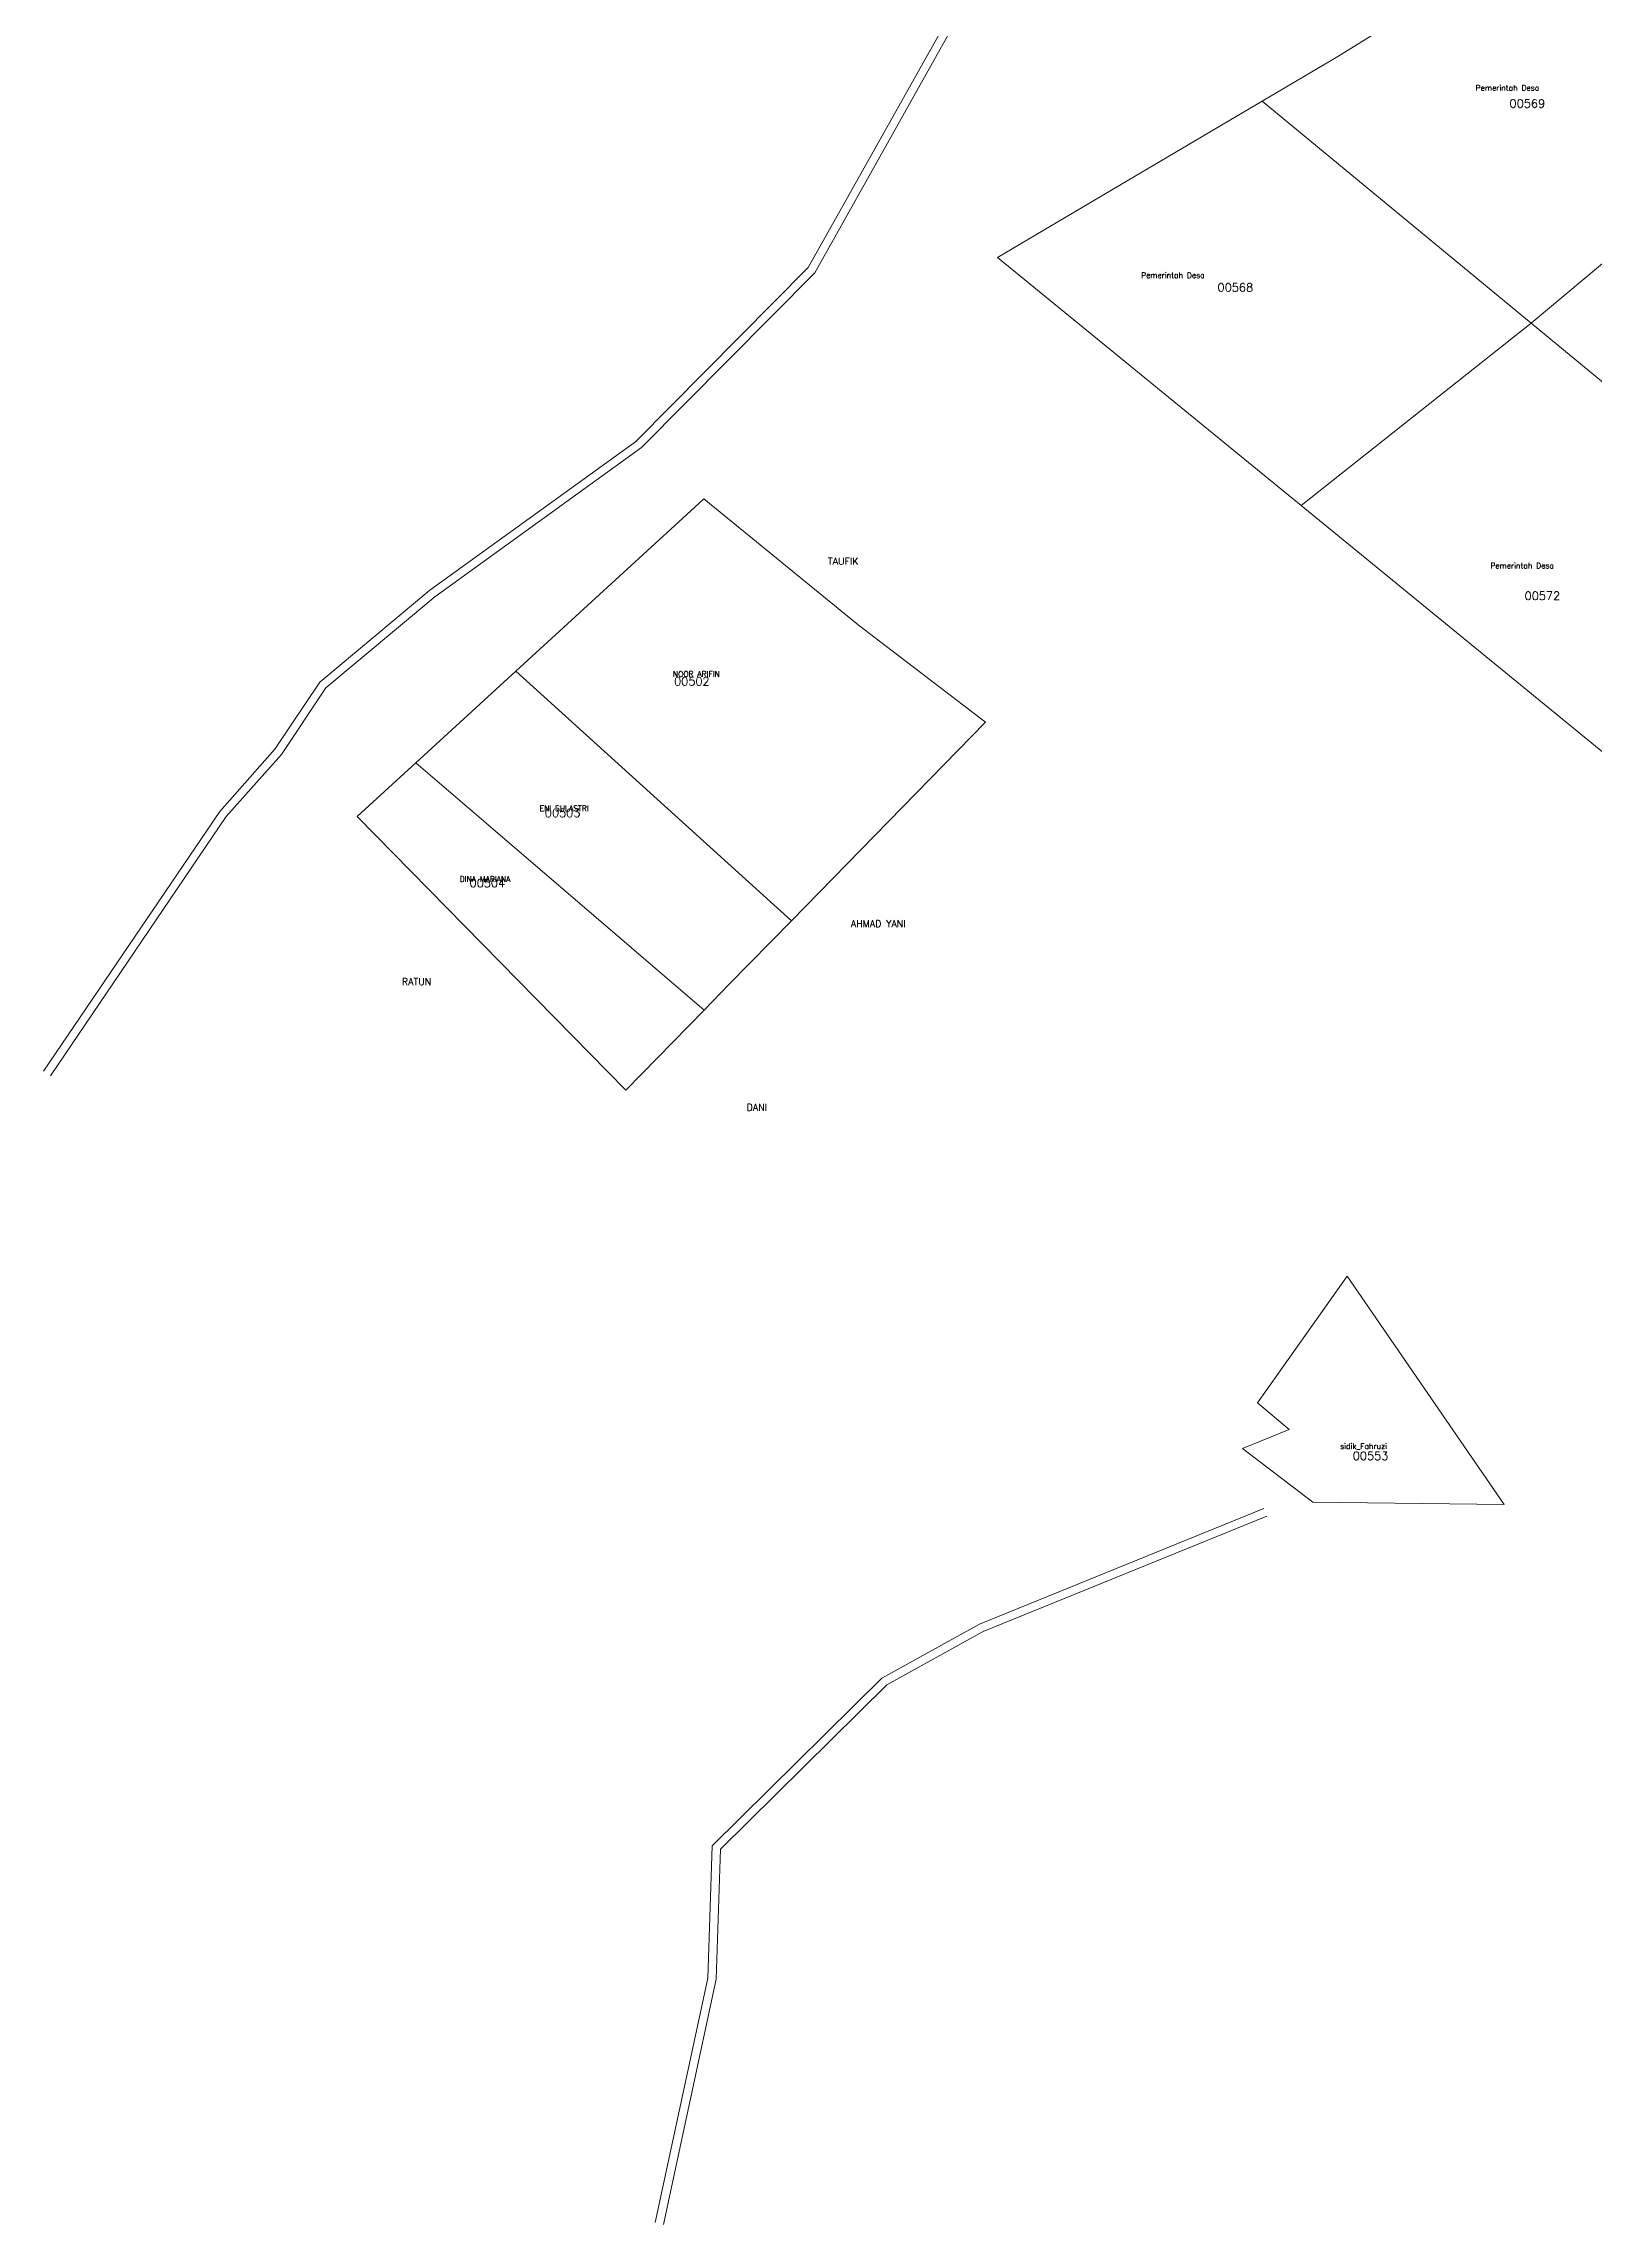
# Model space of a CAD drawing. Header units: inches. Extents: x 127149 to 132166, y 1065498 to 1071385.
# Drawn here: x 131007 to 131568, y 1066622 to 1067411 of the extents above; entities that cross this region are included whole.
import ezdxf
from ezdxf.enums import TextEntityAlignment as Align

# ---------------------------------------------------------------- set-up
doc = ezdxf.new("R2010")
doc.units = ezdxf.units.IN
doc.header["$MEASUREMENT"] = 0
for name, color, linetype in [('020100', 7, 'Continuous'), ('040100', 20, 'Continuous'), ('080201', 7, 'Continuous'), ('tn_lai', 7, 'Continuous')]:
    doc.layers.add(name, color=color, linetype=linetype)
doc.styles.add('romans', font='romans.shx')

msp = doc.modelspace()

# ---------------------------------------------------------------- linework, layer by layer
at = {"layer": '020100', "lineweight": 0}
for points in [[(131641.38, 1067423.91), (131582.37, 1067472.54), (131475.2, 1067405.98), (131447.84, 1067389.82), (131545.2, 1067309.6), (131661.76, 1067407.12), (131641.38, 1067423.91)], [(131642.84, 1067229.15), (131750.98, 1067333.6), (131661.76, 1067407.12), (131545.2, 1067309.6), (131642.84, 1067229.15)], [(131545.2, 1067309.6), (131447.84, 1067389.82), (131401.79, 1067362.62), (131352.19, 1067333.31), (131461.96, 1067243.67), (131545.2, 1067309.6)], [(131461.96, 1067243.67), (131579.63, 1067147.58), (131658.93, 1067215.89), (131642.84, 1067229.15), (131545.2, 1067309.6), (131461.96, 1067243.67)], [(131178.01, 1067183.85), (131277.67, 1067093.63), (131347.89, 1067165.39), (131301.8, 1067200.61), (131246.01, 1067246.16), (131242.69, 1067243.12), (131178.01, 1067183.85)], [(131246.07, 1067061.33), (131255.22, 1067070.69), (131277.67, 1067093.63), (131178.01, 1067183.85), (131176.55, 1067182.52), (131141.85, 1067150.72), (131246.07, 1067061.33)], [(131246.07, 1067061.33), (131141.85, 1067150.72), (131120.61, 1067131.26), (131217.8, 1067032.4), (131246.07, 1067061.33)], [(131478.63, 1066965.14), (131446.21, 1066919.44), (131457.62, 1066909.7), (131440.73, 1066902.88), (131466.19, 1066883.53), (131535.45, 1066882.64), (131478.63, 1066965.14)]]:
    msp.add_lwpolyline(points, dxfattribs=at)
at = {"layer": '040100', "lineweight": 0}
for points in [[(131221.53, 1067266.93), (131283.76, 1067329.68), (131339.48, 1067429.14), (131355.31, 1067459.98), (131356.56, 1067473.81), (131355.06, 1067479.58), (131327.26, 1067523), (131291.09, 1067572.43), (131225.07, 1067715.71), (131123.22, 1067818.92)], [(131223.48, 1067264.64), (131286.18, 1067327.86), (131342.12, 1067427.72), (131358.25, 1067459.13), (131359.59, 1067474.06), (131357.84, 1067480.79), (131329.73, 1067524.7), (131293.69, 1067573.96)], [(131007.25, 1067039.31), (131070.95, 1067133.17), (131090.85, 1067155.59), (131107.09, 1067179.83), (131146.88, 1067213.06), (131221.73, 1067267.08)], [(131009.73, 1067037.62), (131073.32, 1067131.32), (131093.23, 1067153.75), (131109.34, 1067177.8), (131148.72, 1067210.69), (131223.48, 1067264.64)], [(131448.45, 1066881.17), (131345.71, 1066839.39), (131310.36, 1066819.87), (131249.05, 1066759.31), (131247.49, 1066711.48), (131228.43, 1066623.08)], [(131449.58, 1066878.39), (131347, 1066836.68), (131312.18, 1066817.45), (131252.01, 1066758.02), (131250.48, 1066711.11), (131231.36, 1066622.44)]]:
    msp.add_lwpolyline(points, dxfattribs=at)

# ---------------------------------------------------------------- texts
at = {"lineweight": 0, "style": 'romans'}
for s, p in [('Pemerintah Desa', (131536.6, 1067393.66)), ('Pemerintah Desa', (131415.6, 1067325.93)), ('Pemerintah Desa', (131541.91, 1067220.99)), ('NOOR ARIFIN', (131243.33, 1067181.79)), ('ENI SULASTRI', (131195.5, 1067133.27)), ('DINA MARIANA', (131166.9, 1067107.68)), ('sidik_Fahruzi', (131484.56, 1066902.71))]:
    msp.add_text(s, height=2, dxfattribs=at).set_placement(p, align=Align.CENTER)
at = {"layer": '080201', "lineweight": 0, "style": 'romans'}
for s, p in [('00569', (131543.79, 1067387.5)), ('00568', (131438.19, 1067321.03)), ('00572', (131549.22, 1067209.58)), ('00502', (131241.68, 1067178.68)), ('00503', (131194.94, 1067131.1)), ('00504', (131167.72, 1067105.71)), ('00553', (131487.1, 1066898.71))]:
    msp.add_text(s, height=3, dxfattribs=at).set_placement(p, align=Align.CENTER)
at = {"layer": 'tn_lai', "lineweight": 0, "style": 'romans'}
for s, p in [('TAUFIK', (131296.4, 1067222.33)), ('AHMAD YANI', (131309.08, 1067091.31)), ('RATUN', (131142.12, 1067070.38)), ('DANI', (131265.16, 1067024.98))]:
    msp.add_text(s, height=2.5, dxfattribs=at).set_placement(p, align=Align.CENTER)

doc.saveas('drawing.dxf')
